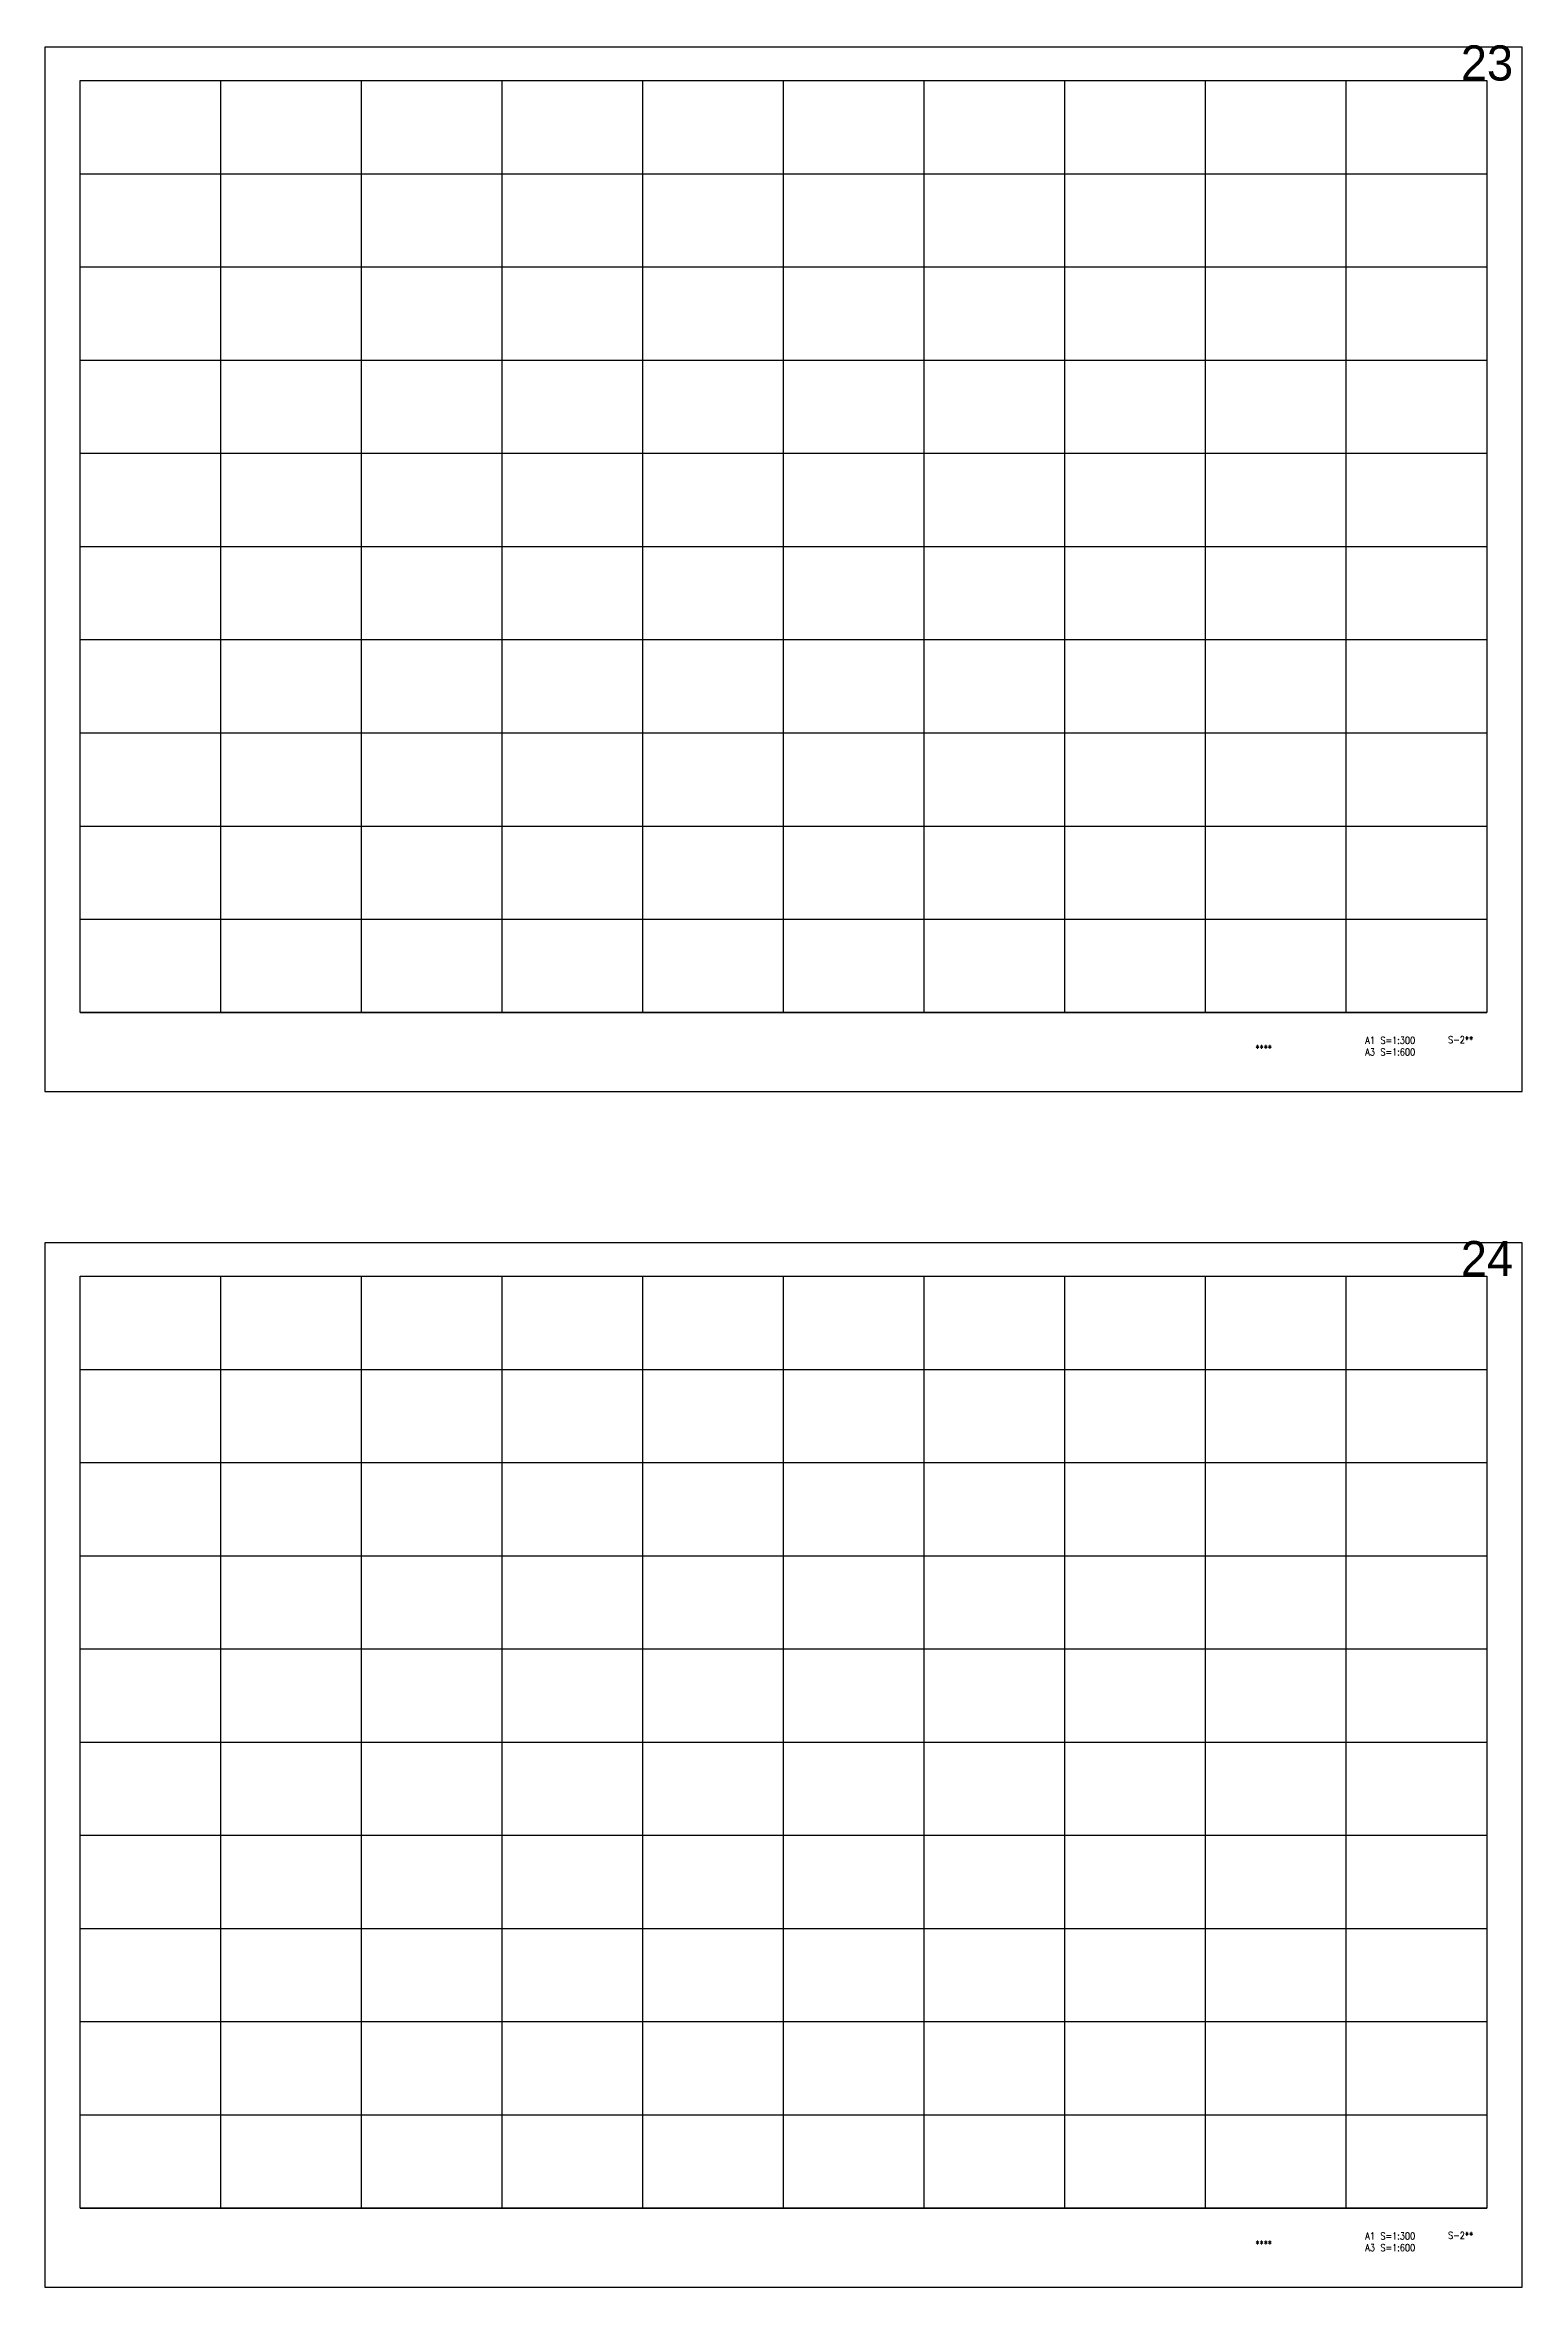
# Model space of a CAD drawing. Extents: x -102655 to 1332000, y -2014200 to 210463.
# Drawn here: x 720000 to 972000, y -790200 to -407611 of the extents above; entities that cross this region are included whole.
import ezdxf
from ezdxf.enums import TextEntityAlignment as Align

# ---------------------------------------------------------------- set-up
doc = ezdxf.new("R2010")
doc.units = 0
doc.header["$MEASUREMENT"] = 0
doc.layers.add('99_レイアウト枠', color=251, linetype='CONTINUOUS', plot=False)
doc.layers.add('99_頁番号', color=6, linetype='CONTINUOUS')
doc.styles.add('DRACAD', font='txt', dxfattribs={"width": 0.85, "bigfont": 'extfont2'})
doc.styles.get("Standard").update_dxf_attribs({"font": 'Osaka.ttc'})

msp = doc.modelspace()

# ---------------------------------------------------------------- linework, layer by layer
at = {"layer": '99_レイアウト枠'}
for p, q in [((726000, -572700), (726000, -413700)), ((750000, -572700), (750000, -413700)), ((774000, -572700), (774000, -413700)), ((798000, -572700), (798000, -413700)), ((822000, -572700), (822000, -413700)), ((846000, -572700), (846000, -413700)), ((870000, -572700), (870000, -413700)), ((894000, -572700), (894000, -413700)), ((918000, -572700), (918000, -413700)), ((942000, -572700), (942000, -413700)), ((726000, -429600), (966000, -429600)), ((726000, -445500), (966000, -445500)), ((726000, -461400), (966000, -461400)), ((726000, -477300), (966000, -477300)), ((726000, -493200), (966000, -493200)), ((726000, -509100), (966000, -509100)), ((726000, -525000), (966000, -525000)), ((726000, -540900), (966000, -540900)), ((726000, -556800), (966000, -556800)), ((726000, -572700), (966000, -572700)), ((726000, -776700), (726000, -617700)), ((750000, -776700), (750000, -617700)), ((774000, -776700), (774000, -617700)), ((798000, -776700), (798000, -617700)), ((822000, -776700), (822000, -617700)), ((846000, -776700), (846000, -617700)), ((870000, -776700), (870000, -617700)), ((894000, -776700), (894000, -617700)), ((918000, -776700), (918000, -617700)), ((942000, -776700), (942000, -617700)), ((726000, -633600), (966000, -633600)), ((726000, -649500), (966000, -649500)), ((726000, -665400), (966000, -665400)), ((726000, -681300), (966000, -681300)), ((726000, -697200), (966000, -697200)), ((726000, -713100), (966000, -713100)), ((726000, -729000), (966000, -729000)), ((726000, -744900), (966000, -744900)), ((726000, -760800), (966000, -760800)), ((726000, -776700), (966000, -776700))]:
    msp.add_line(p, q, dxfattribs=at)
for points in [[(720000, -586200), (972000, -586200), (972000, -408000), (720000, -408000)], [(726000, -413700), (966000, -413700), (966000, -572700), (726000, -572700)], [(720000, -790200), (972000, -790200), (972000, -612000), (720000, -612000)], [(726000, -617700), (966000, -617700), (966000, -776700), (726000, -776700)]]:
    msp.add_lwpolyline(points, close=True, dxfattribs=at)

# ---------------------------------------------------------------- texts
for s, p in [('23', (966000, -413700)), ('24', (966000, -617700))]:
    msp.add_text(s, height=6000, dxfattribs=at).set_placement(p, align=Align.CENTER)
at = {"layer": '99_頁番号', "char_height": 1200, "attachment_point": 5, "style": 'DRACAD'}
for s, insert in [('A1 S=1:300^JA3 S=1:600', (949500, -578473)), ('{S-2**}', (961500, -577350)), ('{  ****  }', (927000, -578850)), ('{  ****  }', (927000, -782850)), ('A1 S=1:300^JA3 S=1:600', (949500, -782473)), ('{S-2**}', (961500, -781350))]:
    msp.add_mtext(s, dxfattribs=dict(at, insert=insert))

doc.saveas('drawing.dxf')
